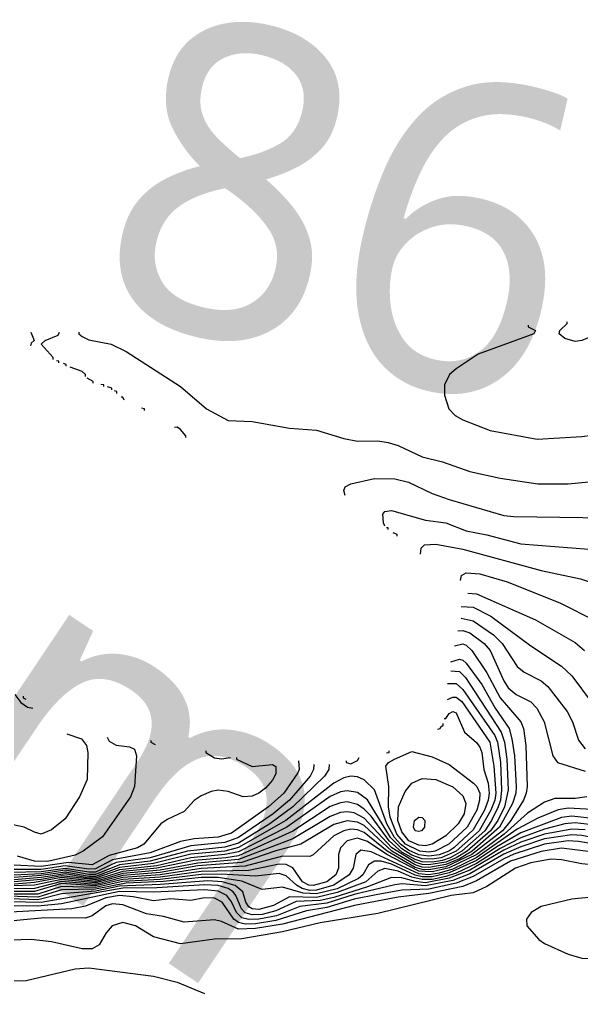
# Model space of a CAD drawing. Extents: x 474277 to 475042, y 254928 to 255625.
# Drawn here: x 474393.3 to 474406, y 255571.64 to 255593.56 of the extents above; entities that cross this region are included whole.
import ezdxf

# ---------------------------------------------------------------- set-up
doc = ezdxf.new("R2010")
doc.units = 0
doc.header["$MEASUREMENT"] = 0
doc.layers.add('BaseMapV2_DTM_export_MonNov09090547073261 — entities', color=1, linetype='CONTINUOUS')
doc.styles.get("Standard").update_dxf_attribs({"font": 'romans.shx'})

msp = doc.modelspace()

# ---------------------------------------------------------------- linework, layer by layer
at = {"layer": 'BaseMapV2_DTM_export_MonNov09090547073261 — entities', "color": 15, "linetype": 'Continuous', "true_color": 0xb7484b}
for points in [[(474406.213, 255586.425, 85.75), (474405.983, 255586.328, 85.75), (474405.83, 255586.304, 85.75), (474405.6, 255586.374, 85.75), (474405.469, 255586.477, 85.75), (474405.488, 255586.554, 85.75), (474405.65, 255586.707, 85.75), (474405.65, 255586.746, 85.75)], [(474393.556, 255586.516, 86), (474393.634, 255586.324, 86), (474393.561, 255586.263, 86), (474393.552, 255586.209, 86)], [(474394.059, 255585.902, 86), (474394.059, 255585.941, 86), (474393.793, 255586.247, 86), (474393.879, 255586.324, 86), (474394.175, 255586.445, 86), (474394.204, 255586.516, 86)], [(474394.639, 255586.516, 86), (474394.639, 255586.477, 86), (474394.712, 255586.418, 86), (474394.865, 255586.342, 86), (474395.369, 255586.247, 86), (474395.708, 255586.077, 86), (474396.935, 255585.289, 86), (474397.517, 255584.79, 86), (474398.009, 255584.525, 86), (474398.545, 255584.498, 86), (474399.389, 255584.35, 86), (474400.002, 255584.31, 86), (474400.616, 255584.115, 86), (474400.922, 255584.06, 86), (474401.382, 255584.064, 86), (474401.612, 255584.032, 86), (474401.842, 255583.959, 86), (474402.379, 255583.704, 86), (474402.839, 255583.595, 86), (474403.453, 255583.373, 86), (474404.143, 255583.224, 86), (474404.986, 255583.095, 86), (474405.676, 255583.101, 86), (474406.213, 255583.151, 86)], [(474404.768, 255586.669, 85.75), (474404.768, 255586.631, 85.75), (474404.933, 255586.554, 85.75), (474404.902, 255586.477, 85.75), (474403.642, 255586.017, 85.75), (474403.146, 255585.688, 85.75), (474402.998, 255585.557, 85.75), (474402.886, 255585.327, 85.75), (474402.882, 255585.097, 85.75), (474402.982, 255584.79, 85.75), (474403.122, 255584.637, 85.75), (474403.299, 255584.536, 85.75), (474403.913, 255584.298, 85.75), (474404.977, 255584.1, 85.75), (474405.983, 255584.164, 85.75), (474406.681, 255584.254, 85.75)], [(474394.189, 255585.826, 86), (474394.189, 255585.864, 86), (474394.137, 255585.871, 86)], [(474394.355, 255585.749, 86), (474394.355, 255585.787, 86), (474394.29, 255585.805, 86)], [(474394.791, 255585.519, 86), (474394.79, 255585.557, 86), (474394.712, 255585.625, 86), (474394.443, 255585.725, 86)], [(474394.96, 255585.365, 86), (474394.96, 255585.404, 86), (474394.827, 255585.477, 86)], [(474395.205, 255585.289, 86), (474395.205, 255585.327, 86), (474395.133, 255585.337, 86)], [(474395.385, 255585.212, 86), (474395.385, 255585.25, 86), (474395.287, 255585.284, 86)], [(474395.499, 255585.135, 86), (474395.499, 255585.174, 86), (474395.44, 255585.192, 86)], [(474395.662, 255584.982, 86), (474395.632, 255585.053, 86), (474395.593, 255585.053, 86)], [(474396.119, 255584.752, 86), (474396.119, 255584.79, 86), (474396.053, 255584.799, 86)], [(474397.049, 255584.139, 86), (474397.049, 255584.177, 86), (474396.935, 255584.32, 86), (474396.859, 255584.375, 86), (474396.794, 255584.369, 86)], [(474400.644, 255582.835, 86.25), (474400.616, 255582.95, 86.25), (474400.643, 255583.027, 86.25), (474400.769, 255583.095, 86.25), (474401.306, 255583.22, 86.25), (474401.766, 255583.21, 86.25), (474402.073, 255583.133, 86.25), (474402.609, 255582.879, 86.25), (474402.993, 255582.743, 86.25), (474404.219, 255582.387, 86.25), (474404.449, 255582.359, 86.25), (474406.52, 255582.333, 86.25)], [(474401.54, 255582.145, 86.5), (474401.507, 255582.222, 86.5), (474401.494, 255582.413, 86.5), (474401.536, 255582.471, 86.5), (474401.689, 255582.493, 86.5), (474402.456, 255582.28, 86.5), (474402.916, 255582.215, 86.5), (474403.376, 255582.035, 86.5), (474403.836, 255581.952, 86.5), (474404.603, 255581.745, 86.5), (474406.52, 255581.599, 86.5)], [(474401.613, 255582.068, 86.5), (474401.612, 255582.107, 86.5), (474401.574, 255582.107, 86.5)], [(474401.817, 255581.915, 86.5), (474401.817, 255581.953, 86.5), (474401.727, 255581.995, 86.5)], [(474402.341, 255581.513, 86.75), (474402.36, 255581.647, 86.75), (474402.435, 255581.723, 86.75), (474402.686, 255581.736, 86.75), (474403.299, 255581.622, 86.75), (474405.063, 255581.142, 86.75), (474405.951, 255580.957, 86.75), (474406.366, 255580.821, 86.75)], [(474403.245, 255580.918, 87), (474403.27, 255581.033, 87), (474403.376, 255581.094, 87), (474403.683, 255581.071, 87), (474404.296, 255580.887, 87), (474405.483, 255580.42, 87), (474406.29, 255580.011, 87)], [(474403.414, 255580.633, 87.25), (474403.606, 255580.62, 87.25), (474404.935, 255580.036, 87.25), (474405.83, 255579.526, 87.25), (474406.039, 255579.346, 87.25)], [(474403.261, 255580.332, 87.5), (474403.529, 255580.319, 87.5), (474403.927, 255580.113, 87.5), (474404.833, 255579.445, 87.5), (474405.523, 255578.993, 87.5), (474405.753, 255578.771, 87.5), (474406.213, 255578.158, 87.5)], [(474403.261, 255580.072, 87.75), (474403.529, 255580.009, 87.75), (474403.989, 255579.699, 87.75), (474404.188, 255579.5, 87.75), (474404.526, 255578.979, 87.75), (474404.68, 255578.858, 87.75), (474405.063, 255578.657, 87.75), (474405.216, 255578.528, 87.75), (474405.652, 255577.966, 87.75), (474405.767, 255577.736, 87.75), (474405.906, 255577.324, 87.75), (474406.06, 255577.128, 87.75)], [(474403.184, 255579.787, 88), (474403.299, 255579.79, 88), (474403.453, 255579.738, 88), (474403.777, 255579.5, 88), (474403.913, 255579.34, 88), (474404.219, 255578.66, 88), (474404.323, 255578.503, 88), (474404.497, 255578.35, 88), (474404.833, 255578.183, 88), (474404.969, 255578.043, 88), (474405.134, 255577.736, 88), (474405.331, 255576.969, 88), (474405.435, 255576.816, 88), (474406.06, 255576.622, 88)], [(474403.108, 255579.448, 88.25), (474403.299, 255579.492, 88.25), (474403.376, 255579.464, 88.25), (474403.504, 255579.346, 88.25), (474403.836, 255578.838, 88.25), (474404.143, 255578.279, 88.25), (474404.602, 255577.736, 88.25), (474404.665, 255577.583, 88.25), (474404.716, 255577.199, 88.25), (474404.751, 255576.279, 88.25), (474404.729, 255576.126, 88.25), (474404.666, 255575.973, 88.25), (474404.383, 255575.513, 88.25), (474404.19, 255575.283, 88.25), (474403.502, 255574.746, 88.25), (474402.916, 255574.469, 88.25), (474402.533, 255574.402, 88.25), (474402.379, 255574.409, 88.25), (474402.226, 255574.456, 88.25), (474401.592, 255574.823, 88.25), (474401.076, 255575.246, 88.25), (474400.922, 255575.304, 88.25), (474400.769, 255575.314, 88.25), (474400.616, 255575.282, 88.25), (474400.386, 255575.166, 88.25), (474399.926, 255574.739, 88.25), (474399.849, 255574.701, 88.25), (474399.235, 255574.711, 88.25), (474398.392, 255574.485, 88.25), (474397.395, 255574.431, 88.25), (474396.475, 255574.29, 88.25), (474395.632, 255574.23, 88.25), (474395.018, 255574.073, 88.25), (474394.252, 255574.142, 88.25), (474393.638, 255573.981, 88.25), (474392.565, 255573.964, 88.25)], [(474403.031, 255579.084, 88.5), (474403.223, 255579.146, 88.5), (474403.299, 255579.127, 88.5), (474403.376, 255579.056, 88.5), (474403.726, 255578.58, 88.5), (474404.025, 255578.043, 88.5), (474404.339, 255577.583, 88.5), (474404.406, 255577.353, 88.5), (474404.462, 255576.969, 88.5), (474404.503, 255576.279, 88.5), (474404.49, 255576.126, 88.5), (474404.419, 255575.896, 88.5), (474404.127, 255575.359, 88.5), (474403.506, 255574.823, 88.5), (474403.223, 255574.652, 88.5), (474402.916, 255574.521, 88.5), (474402.533, 255574.457, 88.5), (474402.379, 255574.465, 88.5), (474402.226, 255574.514, 88.5), (474401.698, 255574.823, 88.5), (474401.076, 255575.401, 88.5), (474400.922, 255575.474, 88.5), (474400.692, 255575.503, 88.5), (474400.386, 255575.42, 88.5), (474399.642, 255574.976, 88.5), (474399.082, 255574.829, 88.5), (474398.315, 255574.565, 88.5), (474397.319, 255574.488, 88.5), (474396.475, 255574.342, 88.5), (474395.632, 255574.274, 88.5), (474395.018, 255574.107, 88.5), (474394.252, 255574.187, 88.5), (474393.638, 255574.054, 88.5), (474392.565, 255574.023, 88.5)], [(474403.031, 255578.885, 88.75), (474403.223, 255578.869, 88.75), (474403.361, 255578.733, 88.75), (474404.165, 255577.506, 88.75), (474404.238, 255577.276, 88.75), (474404.293, 255576.893, 88.75), (474404.319, 255576.203, 88.75), (474404.235, 255575.819, 88.75), (474404.088, 255575.513, 88.75), (474403.921, 255575.283, 88.75), (474403.393, 255574.823, 88.75), (474403.144, 255574.669, 88.75), (474402.916, 255574.575, 88.75), (474402.533, 255574.513, 88.75), (474402.379, 255574.522, 88.75), (474402.226, 255574.573, 88.75), (474401.697, 255574.899, 88.75), (474401.076, 255575.567, 88.75), (474400.846, 255575.684, 88.75), (474400.692, 255575.706, 88.75), (474400.539, 255575.69, 88.75), (474400.309, 255575.606, 88.75), (474399.466, 255575.098, 88.75), (474398.239, 255574.635, 88.75), (474397.319, 255574.554, 88.75), (474396.475, 255574.395, 88.75), (474395.632, 255574.319, 88.75), (474395.018, 255574.141, 88.75), (474394.252, 255574.229, 88.75), (474393.638, 255574.116, 88.75), (474393.101, 255574.074, 88.75)], [(474402.954, 255578.601, 89), (474403.146, 255578.6, 89), (474403.299, 255578.463, 89), (474404.022, 255577.429, 89), (474404.08, 255577.276, 89), (474404.149, 255576.816, 89), (474404.172, 255576.203, 89), (474404.148, 255575.973, 89), (474404.098, 255575.819, 89), (474403.948, 255575.513, 89), (474403.793, 255575.283, 89), (474403.274, 255574.823, 89), (474403.012, 255574.669, 89), (474402.839, 255574.611, 89), (474402.609, 255574.575, 89), (474402.379, 255574.582, 89), (474402.226, 255574.634, 89), (474401.919, 255574.803, 89), (474401.636, 255575.053, 89), (474401.229, 255575.611, 89), (474401.076, 255575.771, 89), (474400.922, 255575.874, 89), (474400.692, 255575.93, 89), (474400.539, 255575.913, 89), (474400.309, 255575.825, 89), (474399.466, 255575.27, 89), (474398.239, 255574.719, 89), (474397.952, 255574.669, 89), (474397.242, 255574.613, 89), (474396.398, 255574.437, 89), (474395.632, 255574.365, 89), (474395.018, 255574.176, 89), (474394.252, 255574.268, 89), (474393.791, 255574.184, 89), (474393.178, 255574.129, 89)], [(474402.954, 255578.235, 89.25), (474403.069, 255578.293, 89.25), (474403.146, 255578.291, 89.25), (474403.272, 255578.196, 89.25), (474403.903, 255577.276, 89.25), (474404, 255576.739, 89.25), (474404.039, 255576.126, 89.25), (474404.017, 255575.973, 89.25), (474403.93, 255575.743, 89.25), (474403.664, 255575.283, 89.25), (474403.145, 255574.823, 89.25), (474402.813, 255574.669, 89.25), (474402.609, 255574.638, 89.25), (474402.379, 255574.647, 89.25), (474402.149, 255574.735, 89.25), (474401.919, 255574.871, 89.25), (474401.665, 255575.129, 89.25), (474401.152, 255575.975, 89.25), (474400.922, 255576.144, 89.25), (474400.692, 255576.184, 89.25), (474400.539, 255576.155, 89.25), (474400.309, 255576.052, 89.25), (474399.328, 255575.359, 89.25), (474398.239, 255574.807, 89.25), (474397.932, 255574.743, 89.25), (474397.165, 255574.672, 89.25), (474396.398, 255574.494, 89.25), (474395.555, 255574.402, 89.25), (474395.018, 255574.212, 89.25), (474394.865, 255574.213, 89.25), (474394.328, 255574.309, 89.25), (474393.791, 255574.228, 89.25), (474393.178, 255574.179, 89.25)], [(474393.195, 255578.35, 91), (474393.331, 255578.168, 91), (474393.485, 255578.067, 91), (474393.6, 255578.042, 91)], [(474393.384, 255578.311, 90.75), (474393.386, 255578.273, 90.75), (474393.446, 255578.248, 90.75)], [(474402.878, 255577.81, 89.5), (474402.916, 255577.81, 89.5), (474402.993, 255577.922, 89.5), (474403.069, 255577.966, 89.5), (474403.146, 255577.937, 89.5), (474403.334, 255577.506, 89.5), (474403.606, 255577.269, 89.5), (474403.683, 255577.168, 89.5), (474403.728, 255577.046, 89.5), (474403.775, 255576.663, 89.5), (474403.867, 255576.356, 89.5), (474403.895, 255576.126, 89.5), (474403.872, 255575.973, 89.5), (474403.787, 255575.743, 89.5), (474403.529, 255575.299, 89.5), (474403.092, 255574.899, 89.5), (474402.98, 255574.823, 89.5), (474402.763, 255574.737, 89.5), (474402.533, 255574.707, 89.5), (474402.303, 255574.74, 89.5), (474402.073, 255574.846, 89.5), (474401.89, 255574.976, 89.5), (474401.756, 255575.129, 89.5), (474401.587, 255575.436, 89.5), (474401.304, 255576.203, 89.5), (474401.076, 255576.428, 89.5), (474400.922, 255576.497, 89.5), (474400.769, 255576.511, 89.5), (474400.616, 255576.477, 89.5), (474400.386, 255576.357, 89.5), (474399.308, 255575.513, 89.5), (474398.239, 255574.901, 89.5), (474397.932, 255574.823, 89.5), (474397.165, 255574.751, 89.5), (474396.322, 255574.543, 89.5), (474395.555, 255574.455, 89.5), (474395.018, 255574.253, 89.5), (474394.865, 255574.253, 89.5), (474394.328, 255574.348, 89.5), (474393.791, 255574.27, 89.5), (474393.178, 255574.231, 89.5)], [(474402.724, 255577.568, 89.5), (474402.788, 255577.583, 89.5), (474402.8, 255577.621, 89.5)], [(474402.801, 255577.622, 89.5), (474402.858, 255577.66, 89.5), (474402.856, 255577.698, 89.5)], [(474394.366, 255577.468, 91), (474394.699, 255577.353, 91), (474394.815, 255577.199, 91), (474394.84, 255577.046, 91), (474394.827, 255576.433, 91), (474394.656, 255576.049, 91), (474394.328, 255575.55, 91), (474394.022, 255575.303, 91), (474393.791, 255575.208, 91), (474393.638, 255575.247, 91), (474393.408, 255575.361, 91), (474392.795, 255575.491, 91)], [(474395.276, 255577.391, 90.75), (474395.325, 255577.303, 90.75), (474395.478, 255577.21, 90.75), (474395.785, 255577.175, 90.75), (474395.893, 255577.123, 90.75), (474395.938, 255576.969, 90.75), (474395.898, 255576.279, 90.75), (474395.803, 255576.049, 90.75), (474395.172, 255575.145, 90.75), (474394.735, 255574.823, 90.75), (474394.558, 255574.73, 90.75), (474393.931, 255574.592, 90.75), (474393.638, 255574.599, 90.75), (474393.255, 255574.706, 90.75)], [(474396.261, 255577.314, 90.5), (474396.261, 255577.276, 90.5), (474396.36, 255577.227, 90.5)], [(474397.5, 255577.084, 90.5), (474397.5, 255577.046, 90.5), (474397.702, 255576.925, 90.5), (474397.855, 255576.9, 90.5), (474398.058, 255576.931, 90.5)], [(474402.677, 255574.823, 89.75), (474402.533, 255574.801, 89.75), (474402.325, 255574.823, 89.75), (474402.007, 255574.976, 89.75), (474401.811, 255575.206, 89.75), (474401.657, 255575.589, 89.75), (474401.623, 255575.819, 89.75), (474401.626, 255576.279, 89.75), (474401.558, 255576.739, 89.75), (474401.623, 255576.816, 89.75), (474401.754, 255576.893, 89.75), (474402.149, 255577.068, 89.75), (474402.609, 255576.948, 89.75), (474402.993, 255576.775, 89.75), (474403.54, 255576.356, 89.75), (474403.612, 255576.279, 89.75), (474403.68, 255576.126, 89.75), (474403.677, 255575.973, 89.75), (474403.612, 255575.743, 89.75), (474403.393, 255575.359, 89.75), (474402.983, 255574.976, 89.75), (474402.677, 255574.823, 89.75)], [(474401.574, 255577.037, 89.5), (474401.64, 255577.046, 89.5), (474401.64, 255577.084, 89.5)], [(474398.191, 255576.931, 90.5), (474398.191, 255576.893, 90.5), (474398.545, 255576.727, 90.5), (474399.005, 255576.775, 90.5), (474399.082, 255576.726, 90.5), (474399.082, 255576.562, 90.5), (474399.005, 255576.419, 90.5), (474398.852, 255576.242, 90.5), (474398.699, 255576.129, 90.5), (474398.545, 255576.062, 90.5), (474398.347, 255576.049, 90.5), (474398.009, 255576.168, 90.5), (474397.779, 255576.196, 90.5), (474397.625, 255576.167, 90.5), (474397.395, 255576.069, 90.5), (474397.242, 255575.964, 90.5), (474397.012, 255575.719, 90.5), (474396.628, 255575.536, 90.5), (474396.49, 255575.436, 90.5), (474396.102, 255574.976, 90.5), (474395.965, 255574.899, 90.5), (474395.325, 255574.724, 90.5), (474394.942, 255574.514, 90.5), (474394.405, 255574.563, 90.5), (474393.791, 255574.476, 90.5), (474393.178, 255574.509, 90.5)], [(474399.589, 255576.854, 90.25), (474399.604, 255576.663, 90.25), (474399.579, 255576.586, 90.25), (474399.261, 255576.126, 90.25), (474398.919, 255575.819, 90.25), (474398.085, 255575.227, 90.25), (474397.779, 255575.139, 90.25), (474397.242, 255575.1, 90.25), (474396.935, 255575.037, 90.25), (474396.245, 255574.787, 90.25), (474395.402, 255574.626, 90.25), (474395.018, 255574.421, 90.25), (474394.865, 255574.414, 90.25), (474394.328, 255574.491, 90.25), (474393.791, 255574.41, 90.25), (474393.178, 255574.412, 90.25)], [(474400.667, 255576.854, 89.5), (474400.667, 255576.816, 89.5), (474400.769, 255576.792, 89.5), (474400.922, 255576.863, 89.5), (474400.957, 255576.931, 89.5)], [(474399.941, 255576.778, 90), (474399.932, 255576.663, 90), (474399.855, 255576.509, 90), (474399.391, 255575.973, 90), (474399.021, 255575.666, 90), (474398.238, 255575.129, 90), (474397.932, 255575.02, 90), (474397.165, 255574.945, 90), (474396.245, 255574.675, 90), (474395.478, 255574.564, 90), (474395.018, 255574.35, 90), (474394.865, 255574.347, 90), (474394.328, 255574.435, 90), (474393.791, 255574.357, 90), (474393.101, 255574.343, 90)], [(474400.286, 255576.778, 89.75), (474400.274, 255576.663, 89.75), (474400.176, 255576.509, 89.75), (474399.467, 255575.819, 89.75), (474398.945, 255575.436, 89.75), (474398.239, 255575.005, 89.75), (474397.932, 255574.914, 89.75), (474397.089, 255574.824, 89.75), (474396.245, 255574.596, 89.75), (474395.555, 255574.513, 89.75), (474395.018, 255574.296, 89.75), (474394.865, 255574.296, 89.75), (474394.328, 255574.391, 89.75), (474393.791, 255574.313, 89.75), (474393.178, 255574.283, 89.75)], [(474402.603, 255574.976, 90), (474402.456, 255574.944, 90), (474402.303, 255574.954, 90), (474402.078, 255575.053, 90), (474401.919, 255575.254, 90), (474401.836, 255575.513, 90), (474401.845, 255575.819, 90), (474401.996, 255576.168, 90), (474402.149, 255576.354, 90), (474402.379, 255576.459, 90), (474402.686, 255576.44, 90), (474403.069, 255576.271, 90), (474403.299, 255576.069, 90), (474403.364, 255575.896, 90), (474403.326, 255575.666, 90), (474403.19, 255575.436, 90), (474402.916, 255575.171, 90), (474402.603, 255574.976, 90)], [(474406.093, 255576.049, 88), (474405.83, 255576.007, 88), (474405.37, 255576.009, 88), (474405.14, 255575.929, 88), (474404.756, 255575.676, 88), (474404.231, 255575.206, 88), (474403.61, 255574.746, 88), (474402.993, 255574.443, 88), (474402.609, 255574.353, 88), (474402.303, 255574.371, 88), (474401.582, 255574.746, 88), (474401.152, 255575.038, 88), (474400.922, 255575.118, 88), (474400.692, 255575.055, 88), (474400.54, 255574.899, 88), (474400.492, 255574.746, 88), (474400.493, 255574.439, 88), (474400.434, 255574.286, 88), (474400.232, 255574.132, 88), (474399.926, 255574.048, 88), (474399.829, 255574.056, 88), (474399.684, 255574.132, 88), (474399.466, 255574.448, 88), (474399.312, 255574.521, 88), (474399.159, 255574.531, 88), (474398.469, 255574.389, 88), (474397.395, 255574.365, 88), (474396.475, 255574.239, 88), (474395.632, 255574.186, 88), (474395.018, 255574.039, 88), (474394.252, 255574.09, 88), (474393.638, 255573.91, 88), (474392.641, 255573.914, 88)], [(474406.213, 255575.761, 87.75), (474405.676, 255575.79, 87.75), (474405.446, 255575.752, 87.75), (474404.986, 255575.565, 87.75), (474404.526, 255575.317, 87.75), (474403.597, 255574.669, 87.75), (474403.069, 255574.418, 87.75), (474402.763, 255574.326, 87.75), (474402.533, 255574.292, 87.75), (474402.303, 255574.314, 87.75), (474401.229, 255574.81, 87.75), (474400.999, 255574.845, 87.75), (474400.885, 255574.746, 87.75), (474400.823, 255574.439, 87.75), (474400.733, 255574.286, 87.75), (474400.392, 255574.056, 87.75), (474400.002, 255573.945, 87.75), (474399.849, 255573.939, 87.75), (474399.678, 255573.979, 87.75), (474399.547, 255574.056, 87.75), (474399.312, 255574.269, 87.75), (474399.159, 255574.32, 87.75), (474398.622, 255574.26, 87.75), (474397.855, 255574.303, 87.75), (474397.395, 255574.297, 87.75), (474396.475, 255574.186, 87.75), (474395.632, 255574.142, 87.75), (474395.018, 255574.002, 87.75), (474394.252, 255574.028, 87.75), (474393.715, 255573.852, 87.75), (474392.641, 255573.852, 87.75)], [(474406.29, 255575.554, 87.5), (474405.753, 255575.614, 87.5), (474405.523, 255575.577, 87.5), (474404.603, 255575.235, 87.5), (474404.066, 255574.921, 87.5), (474403.606, 255574.609, 87.5), (474402.993, 255574.334, 87.5), (474402.609, 255574.243, 87.5), (474402.379, 255574.241, 87.5), (474402.226, 255574.28, 87.5), (474401.689, 255574.528, 87.5), (474401.459, 255574.594, 87.5), (474401.306, 255574.597, 87.5), (474401.172, 255574.516, 87.5), (474401.042, 255574.286, 87.5), (474400.947, 255574.209, 87.5), (474400.462, 255573.977, 87.5), (474400.002, 255573.859, 87.5), (474399.696, 255573.877, 87.5), (474399.235, 255574.013, 87.5), (474398.775, 255573.955, 87.5), (474398.315, 255574.143, 87.5), (474397.779, 255574.228, 87.5), (474397.395, 255574.225, 87.5), (474396.552, 255574.137, 87.5), (474395.708, 255574.101, 87.5), (474395.018, 255573.963, 87.5), (474394.252, 255573.951, 87.5), (474393.715, 255573.788, 87.5), (474393.025, 255573.81, 87.5)], [(474402.369, 255575.283, 90.25), (474402.303, 255575.262, 90.25), (474402.226, 255575.28, 90.25), (474402.184, 255575.359, 90.25), (474402.208, 255575.513, 90.25), (474402.303, 255575.59, 90.25), (474402.379, 255575.582, 90.25), (474402.44, 255575.513, 90.25), (474402.434, 255575.359, 90.25), (474402.369, 255575.283, 90.25)], [(474406.213, 255575.415, 87.25), (474405.83, 255575.457, 87.25), (474405.6, 255575.435, 87.25), (474405.14, 255575.319, 87.25), (474404.603, 255575.125, 87.25), (474404.143, 255574.885, 87.25), (474403.606, 255574.543, 87.25), (474403.146, 255574.329, 87.25), (474402.916, 255574.253, 87.25), (474402.609, 255574.186, 87.25), (474402.379, 255574.18, 87.25), (474402.149, 255574.239, 87.25), (474401.842, 255574.371, 87.25), (474401.536, 255574.428, 87.25), (474401.382, 255574.375, 87.25), (474401.11, 255574.132, 87.25), (474400.462, 255573.887, 87.25), (474400.002, 255573.78, 87.25), (474399.389, 255573.795, 87.25), (474399.027, 255573.596, 87.25), (474398.699, 255573.51, 87.25), (474398.545, 255573.522, 87.25), (474398.469, 255573.57, 87.25), (474398.405, 255573.672, 87.25), (474398.334, 255573.902, 87.25), (474398.162, 255574.051, 87.25), (474397.869, 255574.132, 87.25), (474397.549, 255574.152, 87.25), (474396.475, 255574.07, 87.25), (474395.555, 255574.037, 87.25), (474395.018, 255573.919, 87.25), (474394.252, 255573.857, 87.25), (474393.715, 255573.726, 87.25), (474393.101, 255573.75, 87.25)], [(474406.06, 255575.301, 87), (474405.753, 255575.317, 87), (474405.14, 255575.207, 87), (474404.603, 255575.022, 87), (474404.219, 255574.842, 87), (474403.453, 255574.395, 87), (474402.993, 255574.213, 87), (474402.456, 255574.111, 87), (474402.226, 255574.137, 87), (474401.919, 255574.223, 87), (474401.689, 255574.225, 87), (474401.152, 255574.018, 87), (474400.386, 255573.778, 87), (474400.079, 255573.708, 87), (474399.542, 255573.686, 87), (474399.082, 255573.474, 87), (474398.775, 255573.396, 87), (474398.545, 255573.384, 87), (474398.392, 255573.432, 87), (474398.309, 255573.519, 87), (474398.177, 255573.826, 87), (474398.117, 255573.902, 87), (474398.007, 255573.979, 87), (474397.779, 255574.045, 87), (474397.472, 255574.062, 87), (474396.398, 255573.995, 87), (474395.632, 255573.989, 87), (474393.791, 255573.667, 87), (474393.101, 255573.677, 87)], [(474406.903, 255574.987, 86.75), (474405.983, 255575.177, 86.75), (474405.753, 255575.187, 86.75), (474405.14, 255575.096, 86.75), (474404.603, 255574.918, 86.75), (474404.219, 255574.752, 86.75), (474403.453, 255574.312, 86.75), (474403.069, 255574.164, 86.75), (474402.456, 255574.04, 86.75), (474401.919, 255574.083, 86.75), (474401.766, 255574.067, 86.75), (474400.846, 255573.845, 86.75), (474400.232, 255573.649, 86.75), (474399.619, 255573.572, 86.75), (474399.096, 255573.366, 86.75), (474398.699, 255573.287, 86.75), (474398.469, 255573.28, 86.75), (474398.315, 255573.323, 86.75), (474398.197, 255573.442, 86.75), (474398.085, 255573.682, 86.75), (474397.974, 255573.826, 86.75), (474397.779, 255573.922, 86.75), (474397.472, 255573.948, 86.75), (474396.322, 255573.897, 86.75), (474395.555, 255573.915, 86.75), (474394.252, 255573.636, 86.75), (474393.715, 255573.583, 86.75), (474393.178, 255573.587, 86.75)], [(474406.903, 255574.717, 86.25), (474405.523, 255574.887, 86.25), (474405.063, 255574.814, 86.25), (474404.373, 255574.599, 86.25), (474403.606, 255574.154, 86.25), (474403.299, 255574.029, 86.25), (474402.533, 255573.867, 86.25), (474401.842, 255573.786, 86.25), (474400.852, 255573.596, 86.25), (474399.235, 255573.175, 86.25), (474398.622, 255573.077, 86.25), (474398.239, 255573.065, 86.25), (474397.855, 255573.241, 86.25), (474397.702, 255573.278, 86.25), (474397.012, 255573.222, 86.25), (474396.552, 255573.348, 86.25), (474396.168, 255573.413, 86.25), (474395.632, 255573.614, 86.25), (474395.402, 255573.638, 86.25), (474395.248, 255573.589, 86.25), (474394.942, 255573.364, 86.25), (474394.788, 255573.311, 86.25), (474393.868, 255573.318, 86.25), (474392.759, 255573.212, 86.25)], [(474406.98, 255574.857, 86.5), (474405.906, 255575.041, 86.5), (474405.676, 255575.051, 86.5), (474405.137, 255574.976, 86.5), (474404.449, 255574.755, 86.5), (474404.219, 255574.651, 86.5), (474403.529, 255574.251, 86.5), (474403.146, 255574.101, 86.5), (474402.533, 255573.968, 86.5), (474401.919, 255573.946, 86.5), (474401.382, 255573.849, 86.5), (474400.846, 255573.737, 86.5), (474400.232, 255573.55, 86.5), (474399.772, 255573.477, 86.5), (474399.082, 255573.258, 86.5), (474398.622, 255573.184, 86.5), (474398.392, 255573.175, 86.5), (474398.238, 255573.212, 86.5), (474398.131, 255573.289, 86.5), (474397.87, 255573.672, 86.5), (474397.702, 255573.763, 86.5), (474397.472, 255573.772, 86.5), (474397.165, 255573.708, 86.5), (474396.705, 255573.745, 86.5), (474396.322, 255573.701, 86.5), (474395.862, 255573.793, 86.5), (474395.555, 255573.82, 86.5), (474395.248, 255573.769, 86.5), (474394.788, 255573.585, 86.5), (474394.482, 255573.526, 86.5), (474393.101, 255573.448, 86.5)], [(474406.52, 255574.481, 86), (474405.983, 255574.533, 86), (474405.523, 255574.629, 86), (474405.293, 255574.639, 86), (474404.833, 255574.558, 86), (474404.482, 255574.439, 86), (474403.836, 255574.026, 86), (474403.529, 255573.882, 86), (474403.033, 255573.826, 86), (474401.382, 255573.419, 86), (474400.079, 255573.208, 86), (474399.235, 255573.007, 86), (474398.315, 255572.85, 86), (474397.702, 255572.836, 86), (474396.935, 255572.736, 86), (474396.322, 255572.893, 86), (474395.918, 255573.136, 86), (474395.632, 255573.212, 86), (474395.393, 255573.136, 86), (474395.253, 255572.982, 86), (474395.095, 255572.712, 86), (474394.942, 255572.618, 86), (474394.712, 255572.618, 86), (474394.022, 255572.776, 86), (474393.561, 255572.829, 86), (474392.871, 255572.812, 86)], [(474406.366, 255573.798, 85.75), (474405.753, 255573.741, 85.75), (474405.063, 255573.578, 85.75), (474404.842, 255573.442, 85.75), (474404.737, 255573.289, 85.75), (474404.743, 255573.136, 85.75), (474405.011, 255572.829, 85.75), (474405.14, 255572.739, 85.75), (474405.676, 255572.499, 85.75), (474405.983, 255572.415, 85.75), (474406.596, 255572.397, 85.75)], [(474392.948, 255571.901, 86), (474393.45, 255571.909, 86), (474394.558, 255572.168, 86), (474394.865, 255572.197, 86), (474396.322, 255572.008, 86), (474396.859, 255571.869, 86), (474397.472, 255571.617, 86)]]:
    msp.add_polyline3d(points, dxfattribs=at)

# ---------------------------------------------------------------- texts
at = {"layer": 'BaseMapV2_DTM_export_MonNov09090547073261 — entities', "color": 250, "true_color": 0x323232, "char_height": 0.2, "width": 17.61571, "attachment_point": 7}
for s, insert, rotation in [('\\fOpen Sans|i0|b0;\\H7.02279;86\\~m', (474394.759, 255586.993), 346.8819), ('\\fOpen Sans|i0|b0;\\H7.02279;88\\~m', (474380.119, 255583.269), 326.1623)]:
    msp.add_mtext(s, dxfattribs=dict(at, insert=insert, rotation=rotation))

doc.saveas('drawing.dxf')
